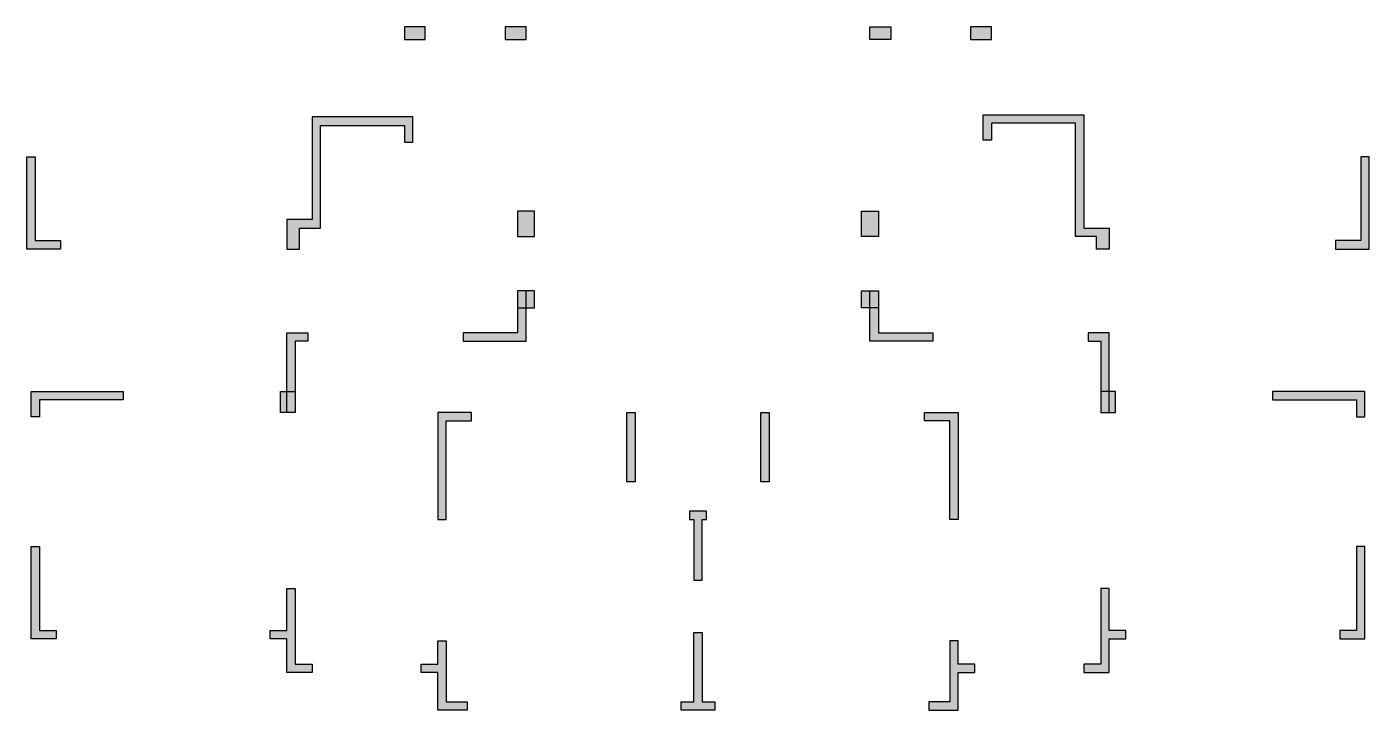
# Model space of a CAD drawing. Header units: millimetres. Extents: x 77901 to 109901, y 25758 to 42058.
import ezdxf

# ---------------------------------------------------------------- set-up
doc = ezdxf.new("R2010")
doc.units = ezdxf.units.MM
doc.header["$LTSCALE"] = 1000
for name, color, linetype in [('S-COLU-HATCH', 30, 'CONTINUOUS'), ('S-COLU-LINE1', 6, 'CONTINUOUS'), ('S-WALL-BEHATCH', 51, 'CONTINUOUS'), ('S-WALL-LINE1', 12, 'CONTINUOUS')]:
    doc.layers.add(name, color=color, linetype=linetype)

msp = doc.modelspace()

# ---------------------------------------------------------------- hatches: boundary and pattern name
at = {"layer": 'S-COLU-HATCH'}
for points in [[(87401, 42058), (86901, 42058), (86901, 41758), (87401, 41758)], [(89801, 42058), (89301, 42058), (89301, 41758), (89801, 41758)], [(98001, 42058), (98501, 42058), (98501, 41758), (98001, 41758)], [(100901, 42058), (100401, 42058), (100401, 41758), (100901, 41758)], [(89601, 37058), (90001, 37058), (90001, 37658), (89601, 37658)], [(98201, 37058), (97801, 37058), (97801, 37658), (98201, 37658)], [(90001, 35758), (89601, 35758), (89601, 35358), (90001, 35358)], [(97801, 35758), (98201, 35758), (98201, 35358), (97801, 35358)], [(84301, 32858), (83951, 32858), (83951, 33358), (84301, 33358)], [(103501, 32858), (103851, 32858), (103851, 33358), (103501, 33358)]]:
    msp.add_hatch(color=0, dxfattribs=at).paths.add_polyline_path(points)
at = {"layer": 'S-WALL-BEHATCH'}
for points in [[(87101, 39708), (87101, 39908), (84701, 39908), (84701, 37458), (84101, 37458), (84101, 36758), (84401, 36758), (84401, 37258), (84901, 37258), (84901, 39708), (86901, 39708), (86901, 39308), (87101, 39308)], [(100701, 39758), (100701, 39958), (103101, 39958), (103101, 37258), (103701, 37258), (103701, 36758), (103401, 36758), (103401, 37058), (102901, 37058), (102901, 39758), (100901, 39758), (100901, 39358), (100701, 39358)], [(77901, 38958), (78101, 38958), (78101, 36958), (78701, 36958), (78701, 36758), (77901, 36758)], [(109901, 38958), (109701, 38958), (109701, 36958), (109101, 36958), (109101, 36758), (109901, 36758)], [(88301, 34758), (88301, 34558), (89801, 34558), (89801, 35758), (89601, 35758), (89601, 35558), (89601, 34758)], [(99501, 34758), (99501, 34558), (98001, 34558), (98001, 35758), (98201, 35758), (98201, 35558), (98201, 35558), (98201, 34758)], [(84301, 34558), (84301, 32858), (84101, 32858), (84101, 34758), (84601, 34758), (84601, 34558)], [(103501, 34558), (103501, 32858), (103701, 32858), (103701, 34758), (103201, 34758), (103201, 34558)], [(78201, 32758), (78001, 32758), (78001, 33358), (80201, 33358), (80201, 33158), (78201, 33158)], [(109601, 32758), (109801, 32758), (109801, 33358), (107601, 33358), (107601, 33158), (109601, 33158)], [(87901, 30308), (87901, 30508), (87901, 32658), (88501, 32658), (88501, 32858), (87701, 32858), (87701, 30308)], [(92401, 31208), (92201, 31208), (92201, 32658), (92201, 32658), (92201, 32858), (92401, 32858)], [(95601, 31208), (95401, 31208), (95401, 32858), (95601, 32858), (95601, 32658), (95601, 32658)], [(99901, 30308), (99901, 30508), (99901, 32658), (99301, 32658), (99301, 32858), (100101, 32858), (100101, 30308)], [(93701, 30508), (93701, 30308), (93801, 30308), (93801, 28858), (94001, 28858), (94001, 30308), (94101, 30308), (94101, 30508), (93717, 30508)], [(78601, 27658), (78601, 27458), (78001, 27458), (78001, 29658), (78201, 29658), (78201, 27658)], [(109201, 27658), (109201, 27458), (109801, 27458), (109801, 29658), (109601, 29658), (109601, 27658)], [(84701, 26858), (84701, 26658), (84101, 26658), (84101, 27458), (83701, 27458), (83701, 27658), (84101, 27658), (84101, 28658), (84301, 28658), (84301, 26858)], [(103101, 26858), (103101, 26658), (103701, 26658), (103701, 27458), (104101, 27458), (104101, 27658), (103701, 27658), (103701, 28658), (103501, 28658), (103501, 26858)], [(94301, 25958), (94301, 25758), (93501, 25758), (93501, 25958), (93801, 25958), (93801, 27608), (94001, 27608), (94001, 25958)], [(87701, 27408), (87901, 27408), (87901, 25958), (88401, 25958), (88401, 25758), (87701, 25758), (87701, 26658), (87301, 26658), (87301, 26858), (87701, 26858)], [(100101, 27408), (99901, 27408), (99901, 25958), (99401, 25958), (99401, 25758), (100101, 25758), (100101, 26658), (100501, 26658), (100501, 26858), (100101, 26858)]]:
    msp.add_hatch(color=0, dxfattribs=at).paths.add_polyline_path(points)

# ---------------------------------------------------------------- linework, layer by layer
at = {"layer": 'S-COLU-LINE1', "linetype": 'ByBlock'}
for points in [[(87401, 42058), (86901, 42058), (86901, 41758), (87401, 41758)], [(89801, 42058), (89301, 42058), (89301, 41758), (89801, 41758)], [(98001, 42058), (98501, 42058), (98501, 41758), (98001, 41758)], [(100901, 42058), (100401, 42058), (100401, 41758), (100901, 41758)], [(89601, 37058), (90001, 37058), (90001, 37658), (89601, 37658)], [(98201, 37058), (97801, 37058), (97801, 37658), (98201, 37658)], [(90001, 35758), (89601, 35758), (89601, 35358), (90001, 35358)], [(97801, 35758), (98201, 35758), (98201, 35358), (97801, 35358)], [(84301, 32858), (83951, 32858), (83951, 33358), (84301, 33358)], [(103501, 32858), (103851, 32858), (103851, 33358), (103501, 33358)]]:
    msp.add_lwpolyline(points, close=True, dxfattribs=at)
at = {"layer": 'S-WALL-LINE1', "linetype": 'ByBlock'}
for points in [[(87101, 39708), (87101, 39908), (84701, 39908), (84701, 37458), (84101, 37458), (84101, 36758), (84401, 36758), (84401, 37258), (84901, 37258), (84901, 39708), (86901, 39708), (86901, 39308), (87101, 39308)], [(100701, 39758), (100701, 39958), (103101, 39958), (103101, 37258), (103701, 37258), (103701, 36758), (103401, 36758), (103401, 37058), (102901, 37058), (102901, 39758), (100901, 39758), (100901, 39358), (100701, 39358)], [(77901, 38958), (78101, 38958), (78101, 36958), (78701, 36958), (78701, 36758), (77901, 36758)], [(109901, 38958), (109701, 38958), (109701, 36958), (109101, 36958), (109101, 36758), (109901, 36758)], [(84301, 34558), (84301, 32858), (84101, 32858), (84101, 34758), (84601, 34758), (84601, 34558)], [(103501, 34558), (103501, 32858), (103701, 32858), (103701, 34758), (103201, 34758), (103201, 34558)], [(78201, 32758), (78001, 32758), (78001, 33358), (80201, 33358), (80201, 33158), (78201, 33158)], [(109601, 32758), (109801, 32758), (109801, 33358), (107601, 33358), (107601, 33158), (109601, 33158)], [(92401, 31208), (92201, 31208), (92201, 32658), (92201, 32658), (92201, 32858), (92401, 32858)], [(95601, 31208), (95401, 31208), (95401, 32858), (95601, 32858), (95601, 32658), (95601, 32658)], [(99901, 30308), (99901, 30508), (99901, 30508), (99901, 32658), (99301, 32658), (99301, 32858), (100101, 32858), (100101, 30308)], [(93701, 30508), (93701, 30308), (93801, 30308), (93801, 28858), (93801, 28858), (94001, 28858), (94001, 30308), (94101, 30308), (94101, 30508), (93717, 30508)], [(78601, 27658), (78601, 27458), (78001, 27458), (78001, 29658), (78201, 29658), (78201, 27658)], [(109201, 27658), (109201, 27458), (109801, 27458), (109801, 29658), (109601, 29658), (109601, 27658)], [(84701, 26858), (84701, 26658), (84101, 26658), (84101, 27458), (83701, 27458), (83701, 27658), (84101, 27658), (84101, 28658), (84301, 28658), (84301, 26858)], [(103101, 26858), (103101, 26658), (103701, 26658), (103701, 27458), (104101, 27458), (104101, 27658), (103701, 27658), (103701, 28658), (103501, 28658), (103501, 26858)], [(94301, 25958), (94301, 25758), (93501, 25758), (93501, 25958), (93801, 25958), (93801, 27608), (94001, 27608), (94001, 25958)], [(87701, 27408), (87901, 27408), (87901, 25958), (88401, 25958), (88401, 25758), (87701, 25758), (87701, 26658), (87301, 26658), (87301, 26858), (87701, 26858)], [(100101, 27408), (99901, 27408), (99901, 25958), (99401, 25958), (99401, 25758), (100101, 25758), (100101, 26658), (100501, 26658), (100501, 26858), (100101, 26858)]]:
    msp.add_lwpolyline(points, close=True, dxfattribs=at)
for points in [[(88301, 34758), (88301, 34558), (89801, 34558), (89801, 35758), (89601, 35758), (89601, 35558), (89601, 35558), (89601, 34758), (88301, 34758)], [(99501, 34758), (99501, 34558), (98001, 34558), (98001, 35758), (98201, 35758), (98201, 35558), (98201, 35558), (98201, 34758), (99501, 34758)]]:
    msp.add_lwpolyline(points, dxfattribs=at)
msp.add_lwpolyline([(87901, 30308), (87901, 30308), (87901, 30508), (87901, 30508), (87901, 32658), (88501, 32658), (88501, 32858), (87701, 32858), (87701, 30308), (87901, 30308, 26606.562335)], format="xyb", dxfattribs=at)

doc.saveas('drawing.dxf')
